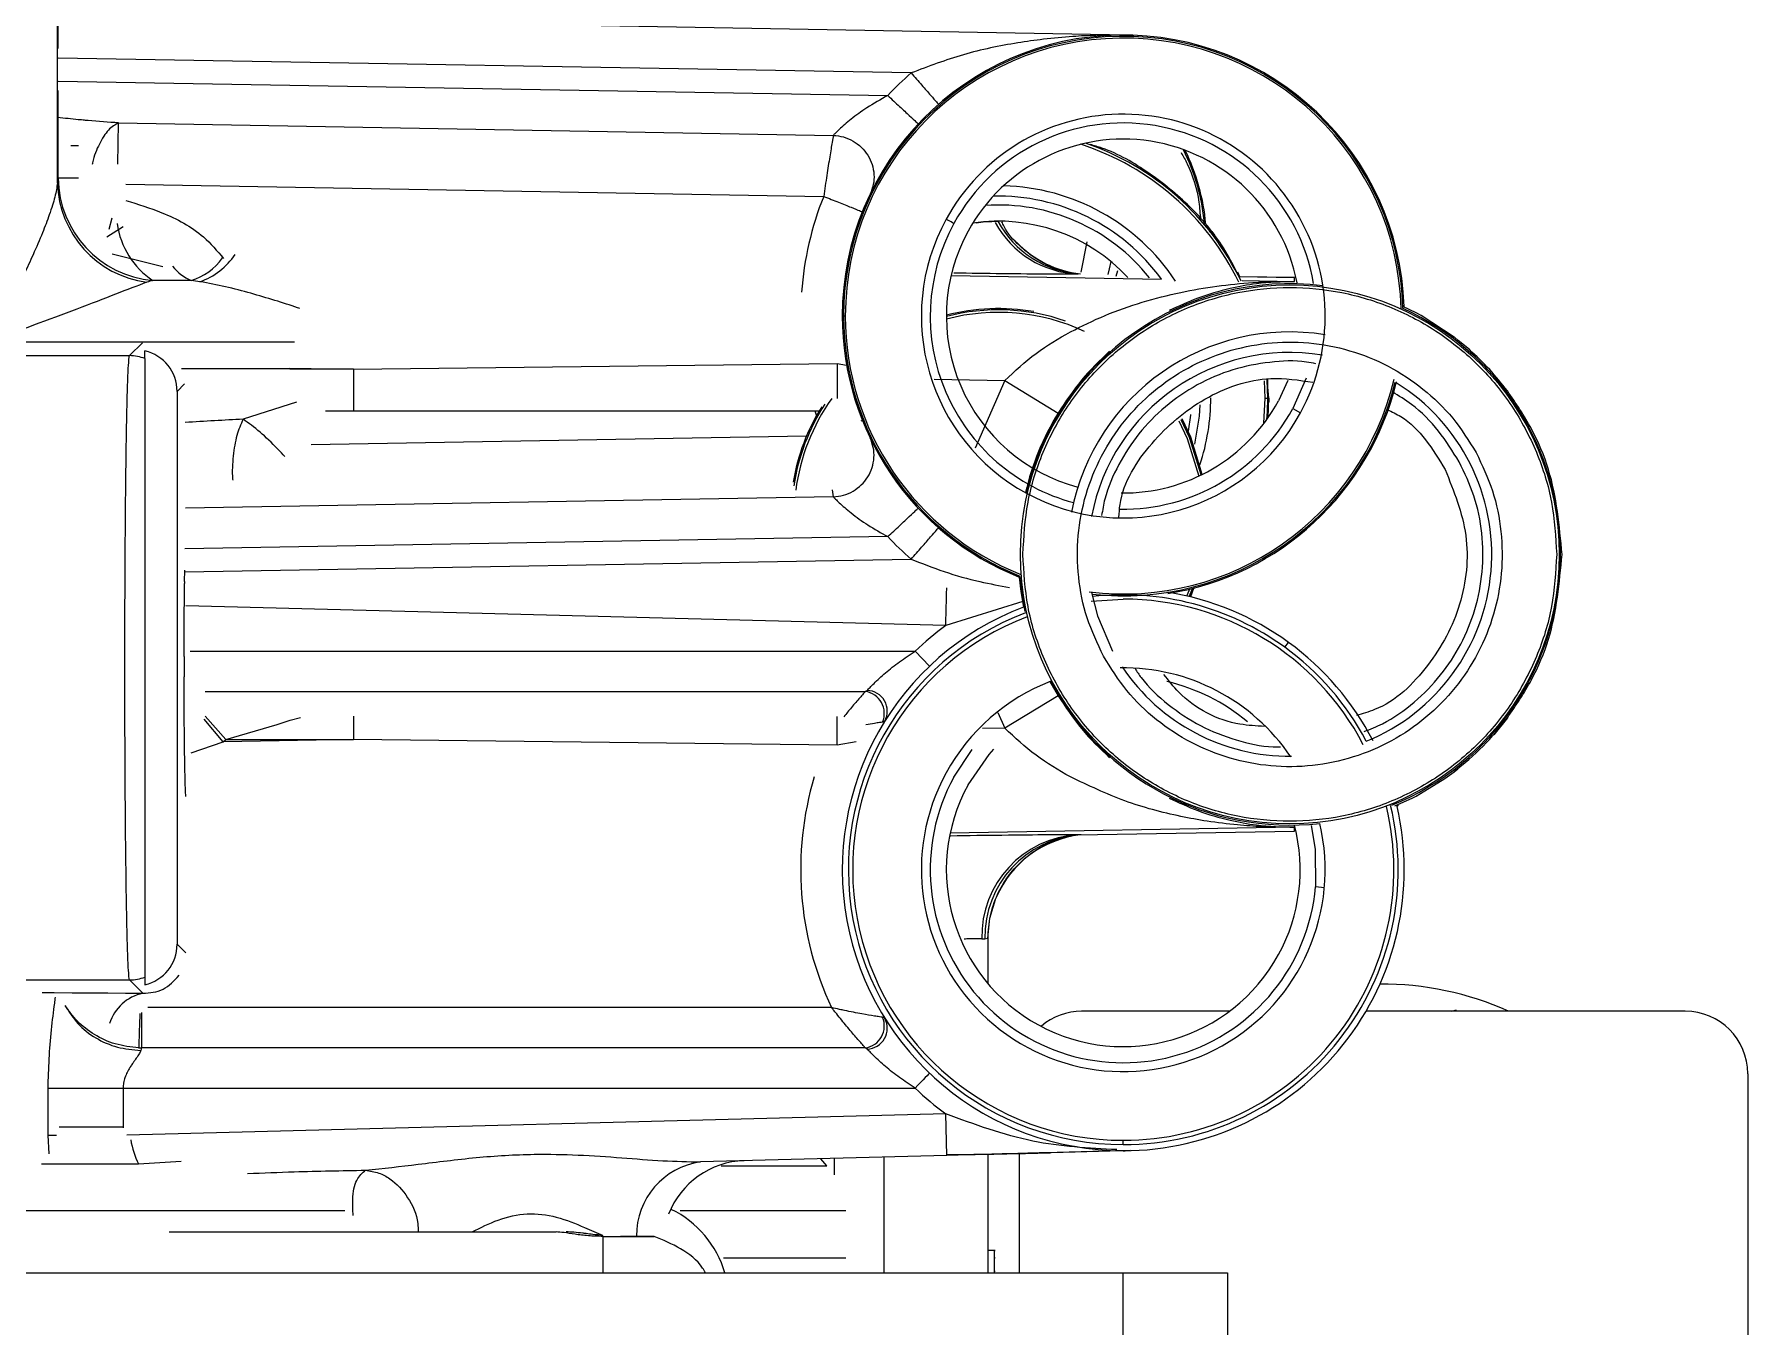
# Model space of a CAD drawing. Header units: millimetres. Extents: x 169 to 14583, y -399 to 10804.
# Drawn here: x 8174 to 8256.3, y 2018.3 to 2080.4 of the extents above; entities that cross this region are included whole.
import ezdxf

# ---------------------------------------------------------------- set-up
doc = ezdxf.new("R2010")
doc.units = ezdxf.units.MM
doc.header["$LTSCALE"] = 35

msp = doc.modelspace()

# ---------------------------------------------------------------- linework, layer by layer
at = {"color": 7, "linetype": 'Continuous', "lineweight": 18}
for p, q in [((8175.076, 2073.262), (8175.076, 2084.662)), ((8175.111, 2079.718), (8175.111, 2084.519)), ((8226.514, 2080.358), (8189.438, 2081.005)), ((8226.513, 2080.358), (8226.514, 2080.358)), ((8216.089, 2078.54), (8175.109, 2079.255)), ((8175.109, 2078.152), (8214.967, 2077.457)), ((8175.111, 2073.479), (8175.111, 2077.689)), ((8177.974, 2074.162), (8178.009, 2076.142)), ((8178.009, 2076.142), (8212.347, 2075.542)), ((8175.713, 2075.059), (8176.089, 2075.059)), ((8178.363, 2073.196), (8211.885, 2072.611)), ((8220.279, 2072.619), (8220.024, 2072.616)), ((8177.444, 2070.66), (8178.229, 2071.169)), ((8177.555, 2071.041), (8177.697, 2071.577)), ((8224.528, 2070.419), (8224.238, 2068.964)), ((8230.736, 2070.642), (8230.381, 2071.039)), ((8230.411, 2070.945), (8230.796, 2070.56)), ((8230.652, 2070.675), (8230.492, 2070.914)), ((8177.696, 2069.85), (8180.144, 2069.237)), ((8218.004, 2068.806), (8228.119, 2068.63)), ((8225.93, 2068.775), (8226.013, 2069.041)), ((8231.87, 2068.751), (8231.787, 2068.965)), ((8234.511, 2068.705), (8231.848, 2068.752)), ((8234.511, 2068.703), (8231.849, 2068.75)), ((8234.507, 2068.518), (8234.511, 2068.703)), ((8234.511, 2068.705), (8234.511, 2068.703)), ((8231.99, 2068.562), (8234.507, 2068.518)), ((8220.279, 2067.219), (8220.279, 2067.219)), ((8240.346, 2067.017), (8239.703, 2067.317)), ((8212.839, 2066.86), (8212.779, 2066.86)), ((8212.924, 2066.86), (8212.839, 2066.86)), ((8240.584, 2066.888), (8240.346, 2067.017)), ((8242.175, 2065.845), (8240.584, 2066.888)), ((8171.742, 2065.621), (8186.468, 2065.621)), ((8178.536, 2064.957), (8179.155, 2065.575)), ((8242.202, 2065.825), (8242.175, 2065.845)), ((8242.373, 2065.691), (8242.202, 2065.825)), ((8242.905, 2065.246), (8242.373, 2065.691)), ((8172.279, 2064.957), (8178.536, 2064.957)), ((8179.279, 2064.813), (8179.279, 2065.187)), ((8189.296, 2064.307), (8212.534, 2064.575)), ((8212.534, 2064.575), (8212.974, 2064.5)), ((8181.028, 2064.337), (8186.234, 2064.337)), ((8186.234, 2064.36), (8189.296, 2064.307)), ((8189.296, 2064.307), (8186.234, 2064.307)), ((8189.296, 2064.307), (8189.296, 2062.31)), ((8217.198, 2063.82), (8220.582, 2063.761)), ((8220.582, 2063.761), (8219.165, 2060.507)), ((8220.582, 2063.761), (8223.143, 2062.199)), ((8233.097, 2062.919), (8233.07, 2063.747)), ((8233.218, 2062.919), (8233.189, 2063.784)), ((8233.279, 2062.919), (8233.191, 2063.805)), ((8233.228, 2063.385), (8233.219, 2063.813)), ((8234.192, 2063.758), (8233.738, 2062.785)), ((8235.061, 2063.873), (8234.419, 2062.413)), ((8181.175, 2063.596), (8180.82, 2063.241)), ((8180.82, 2063.241), (8180.82, 2036.677)), ((8233.039, 2061.708), (8233.097, 2062.919)), ((8233.097, 2062.919), (8233.218, 2062.919)), ((8233.218, 2062.919), (8233.279, 2062.919)), ((8233.245, 2061.99), (8233.279, 2062.919)), ((8233.279, 2062.919), (8233.277, 2062.742)), ((8233.279, 2062.919), (8233.279, 2062.919)), ((8233.279, 2062.919), (8233.279, 2062.919)), ((8186.558, 2062.72), (8183.992, 2061.903)), ((8187.957, 2062.31), (8189.296, 2062.31)), ((8189.296, 2062.31), (8211.707, 2062.308)), ((8211.465, 2062.299), (8211.536, 2062.074)), ((8234.419, 2062.413), (8234.791, 2062.21)), ((8213.683, 2061.828), (8213.742, 2061.851)), ((8211.06, 2061.095), (8187.269, 2060.679)), ((8212.347, 2058.177), (8181.223, 2057.634)), ((8212.288, 2058.518), (8212.347, 2058.177)), ((8214.967, 2056.263), (8181.195, 2055.674)), ((8181.196, 2054.571), (8216.089, 2055.18)), ((8181.184, 2054.102), (8181.196, 2054.655)), ((8221.449, 2053.152), (8217.751, 2051.987)), ((8224.738, 2053.168), (8226.279, 2053.26)), ((8229.507, 2053.368), (8229.674, 2053.794)), ((8217.751, 2051.987), (8181.239, 2052.943)), ((8181.445, 2050.76), (8216.279, 2050.76)), ((8216.968, 2050.036), (8216.279, 2050.76)), ((8234.042, 2050.945), (8234.214, 2051.182)), ((8222.757, 2049.298), (8223.143, 2048.619)), ((8182.177, 2048.823), (8213.89, 2048.823)), ((8223.143, 2048.619), (8220.582, 2047.057)), ((8183.033, 2046.402), (8182.117, 2047.492)), ((8182.176, 2047.631), (8183.16, 2046.511)), ((8185.632, 2047.244), (8186.251, 2047.446)), ((8186.251, 2047.446), (8186.743, 2047.575)), ((8189.296, 2047.643), (8189.296, 2046.511)), ((8220.25, 2047.82), (8220.582, 2047.057)), ((8244.733, 2047.55), (8244.076, 2046.743)), ((8183.033, 2046.402), (8183.16, 2046.511)), ((8189.296, 2046.511), (8183.033, 2046.402)), ((8183.16, 2046.511), (8185.632, 2047.244)), ((8183.16, 2046.511), (8189.296, 2046.511)), ((8212.534, 2046.243), (8189.296, 2046.511)), ((8220.582, 2047.057), (8219.515, 2047.038)), ((8181.49, 2045.873), (8183.033, 2046.402)), ((8213.444, 2046.398), (8212.534, 2046.243)), ((8218.138, 2044.707), (8219.019, 2046.035)), ((8241.725, 2044.643), (8242.171, 2044.969)), ((8242.542, 2045.263), (8242.171, 2044.969)), ((8242.611, 2045.32), (8242.542, 2045.263)), ((8240.343, 2043.799), (8241.725, 2044.643)), ((8239.325, 2043.321), (8240.161, 2043.704)), ((8239.432, 2043.301), (8239.497, 2043.374)), ((8240.161, 2043.704), (8240.343, 2043.799)), ((8240.46, 2043.862), (8240.343, 2043.799)), ((8234.507, 2042.3), (8217.961, 2042.011)), ((8224.102, 2041.931), (8234.511, 2042.113)), ((8224.103, 2041.933), (8234.511, 2042.115)), ((8224.262, 2041.934), (8224.103, 2041.933)), ((8234.511, 2042.115), (8234.507, 2042.3)), ((8234.511, 2042.113), (8234.511, 2042.115)), ((8235.94, 2039.394), (8235.518, 2039.432)), ((8180.82, 2036.677), (8181.237, 2036.26)), ((8219.484, 2036.934), (8219.63, 2036.939)), ((8219.63, 2036.939), (8219.779, 2036.965)), ((8219.779, 2037.14), (8219.779, 2034.783)), ((8219.779, 2036.965), (8219.779, 2034.902)), ((8172.279, 2034.961), (8178.536, 2034.961)), ((8179.175, 2034.322), (8178.536, 2034.961)), ((8179.279, 2035.104), (8179.279, 2034.731)), ((8212.267, 2033.633), (8179.422, 2033.633)), ((8231.377, 2033.459), (8224.279, 2033.459)), ((8253.279, 2033.459), (8237.94, 2033.459)), ((8242.039, 2033.459), (8242.283, 2033.525)), ((8213.89, 2031.696), (8179.108, 2031.696)), ((8256.279, 2030.459), (8256.279, 1996.959)), ((8174.606, 2029.76), (8174.606, 2027.498)), ((8178.228, 2029.76), (8216.279, 2029.76)), ((8178.228, 2029.76), (8178.228, 2027.855)), ((8217.751, 2028.533), (8178.408, 2027.502)), ((8217.803, 2026.533), (8217.751, 2028.533)), ((8175.152, 2027.909), (8178.208, 2027.909)), ((8174.606, 2027.498), (8174.661, 2026.606)), ((8174.606, 2027.498), (8175.031, 2027.498)), ((8224.116, 2026.928), (8223.858, 2026.982)), ((8226.279, 2027.053), (8226.279, 2027.26)), ((8226.632, 2026.765), (8226.455, 2026.76)), ((8174.307, 2026.123), (8178.961, 2026.123)), ((8178.961, 2026.123), (8181.022, 2026.249)), ((8217.803, 2026.533), (8205.975, 2026.224)), ((8206.954, 2026.031), (8212.038, 2026.031)), ((8212.038, 2026.031), (8211.752, 2026.375)), ((8212.396, 2026.392), (8212.396, 2025.605)), ((8214.779, 2026.454), (8214.779, 2020.889)), ((8219.779, 2026.598), (8219.779, 2020.889)), ((8219.779, 2026.585), (8219.779, 2020.889)), ((8221.279, 2026.624), (8221.279, 2020.889)), ((8132.279, 2023.889), (8188.878, 2023.889)), ((8204.984, 2023.889), (8212.95, 2023.889)), ((8180.434, 2022.859), (8199.033, 2022.859)), ((8220.079, 2021.972), (8219.779, 2021.972)), ((8220.079, 2021.959), (8219.779, 2021.959)), ((8220.079, 2021.959), (8219.779, 2021.959)), ((8220.079, 2021.959), (8219.779, 2021.959)), ((8220.118, 2021.959), (8220.079, 2021.959)), ((8220.079, 2021.959), (8220.118, 2021.959)), ((8220.119, 2021.959), (8220.079, 2021.959)), ((8220.079, 2021.959), (8220.079, 2020.889)), ((8212.949, 2021.589), (8207.066, 2021.589)), ((8220.124, 2021.606), (8220.079, 2021.606)), ((8220.079, 2021.605), (8220.124, 2021.605)), ((8220.119, 2020.949), (8220.079, 2020.949)), ((8220.125, 2021.606), (8220.124, 2021.606)), ((8220.124, 2021.605), (8220.125, 2021.605)), ((8132.279, 2020.889), (8226.279, 2020.889)), ((8226.279, 1996.779), (8226.279, 2020.889)), ((8226.279, 2020.889), (8231.279, 2020.889)), ((8231.279, 2020.889), (8231.279, 1996.779))]:
    msp.add_line(p, q, dxfattribs=at)
at = {"color": 7, "linetype": 'Continuous', "lineweight": 18, "flags": 128}
for points in [[(8176.089, 2073.479), (8175.851, 2073.479), (8175.548, 2073.479), (8175.322, 2073.479), (8175.175, 2073.479), (8175.111, 2073.479)], [(8218.138, 2071.307), (8218.071, 2071.344), (8218.006, 2071.379), (8217.944, 2071.413), (8217.887, 2071.445), (8217.835, 2071.473), (8217.79, 2071.497), (8217.766, 2071.51)], [(8225.552, 2068.86), (8225.623, 2069.121), (8225.698, 2069.483)], [(8181.494, 2068.568), (8181.266, 2068.568), (8181.038, 2068.568), (8180.809, 2068.568), (8180.58, 2068.568), (8180.35, 2068.568), (8180.12, 2068.568), (8179.889, 2068.568), (8179.657, 2068.568)], [(8212.534, 2064.575), (8212.534, 2064.162), (8212.534, 2063.756), (8212.534, 2063.373), (8212.533, 2063.03), (8212.533, 2062.905)], [(8233.178, 2061.895), (8233.202, 2062.272), (8233.218, 2062.919)], [(8229.418, 2061.335), (8229.518, 2062.094), (8229.522, 2062.138)], [(8229.723, 2060.707), (8229.94, 2062.056), (8229.973, 2062.593)], [(8228.953, 2061.818), (8229.349, 2060.976), (8229.901, 2059.17)], [(8230.014, 2059.225), (8229.462, 2061.023), (8229.058, 2061.88)], [(8230.07, 2059.252), (8229.517, 2061.046), (8229.105, 2061.919)], [(8221.282, 2054.319), (8221.359, 2053.629), (8221.484, 2052.88)], [(8221.566, 2052.661), (8221.45, 2053.268), (8221.315, 2054.356)], [(8224.752, 2053.582), (8225.04, 2052.454), (8225.766, 2050.759)], [(8229.46, 2053.74), (8229.349, 2053.462), (8229.328, 2053.411)], [(8229.448, 2053.383), (8229.462, 2053.415), (8229.603, 2053.776)], [(8229.507, 2053.368), (8229.517, 2053.392), (8229.674, 2053.794)], [(8212.534, 2046.243), (8212.534, 2046.656), (8212.534, 2047.062), (8212.534, 2047.445), (8212.533, 2047.619)], [(8218.819, 2044.335), (8219.829, 2045.797), (8220.058, 2046.053)], [(8235.309, 2042.381), (8235.503, 2041.239), (8235.518, 2039.432)], [(8219.779, 2036.965), (8219.873, 2037.93), (8220.142, 2038.836)], [(8174.337, 2034.361), (8174.909, 2034.357), (8175.774, 2034.351), (8176.634, 2034.344), (8177.488, 2034.337), (8178.335, 2034.33), (8179.175, 2034.322)], [(8216.968, 2030.484), (8216.955, 2030.47), (8216.916, 2030.429), (8216.852, 2030.362), (8216.766, 2030.272), (8216.662, 2030.162), (8216.543, 2030.037), (8216.413, 2029.901), (8216.279, 2029.76)], [(8174.606, 2029.76), (8174.882, 2029.76), (8175.224, 2029.76), (8175.627, 2029.76), (8176.082, 2029.76), (8176.58, 2029.76), (8177.111, 2029.76), (8177.664, 2029.76), (8178.228, 2029.76)]]:
    msp.add_lwpolyline(points, dxfattribs=at)
at = {"color": 7, "linetype": 'Continuous', "lineweight": 18}
msp.add_circle((8234.279, 2055.409), 12.946, dxfattribs=at)
for centre, radius, start, end in [((8226.279, 2066.86), 13.5, 1.97102, 180), ((8226.279, 2066.86), 13.44, 1.55438, 180), ((8226.279, 2066.86), 13.354, 1.54343, 180), ((8226.279, 2066.86), 15.5, 131.10345, 136.86974), ((8226.279, 2066.86), 9.7, 331.35211, 151.35211), ((8226.279, 2066.86), 9.276, 9.73131, 151.35211), ((8226.279, 2066.86), 8.5, 10.83245, 151.35211), ((8220.279, 2062.919), 12.818, 25.72973, 72.01759), ((8220.279, 2062.919), 12.94, 25.70413, 71.13582), ((8220.278, 2070.419), 9.94, 5.37494, 26.48329), ((8220.278, 2070.419), 10, 4.88131, 26.11787), ((8180.015, 2073.385), 4.941, 181.43181, 262.51902), ((8180.103, 2073.541), 4.993, 180.70632, 264.87564), ((8220.279, 2062.919), 10.2, 33.41807, 88.61937), ((8226.279, 2066.86), 15.5, 158.22155, 175.76399), ((8220.279, 2062.919), 9.276, 38.53617, 93.9231), ((8220.279, 2062.919), 9.7, 36.06804, 91.50482), ((8181.797, 2071.811), 3.885, 187.55715, 236.58354), ((8226.279, 2066.86), 9.7, 151.35211, 331.35211), ((8226.279, 2066.86), 9.276, 151.35211, 255.05583), ((8220.279, 2062.919), 8.5, 43.00172, 98.32), ((8224.267, 2073.574), 4.692, 208.17322, 267.99994), ((8224.502, 2073.704), 4.827, 208.24986, 266.70824), ((8226.279, 2066.86), 8.5, 151.35211, 255.11102), ((8224.779, 2073.853), 5, 223.54955, 263.62654), ((8180.717, 2071.232), 2.775, 286.25079, 325.40229), ((8180.801, 2071.686), 3.367, 289.43941, 326.37672), ((8182.379, 2070.631), 2.245, 217.84331, 246.78417), ((8234.279, 2055.409), 13.006, 82.97831, 166.90022), ((8220.279, 2057.219), 10, 80.22248, 104.47675), ((8220.279, 2057.219), 9.94, 71.05994, 104.56697), ((8220.279, 2057.219), 9.818, 65.09662, 104.74413), ((8234.279, 2055.409), 13.006, 0, 65.23695), ((8226.279, 2066.86), 13.5, 180, 248.27771), ((8226.279, 2066.86), 13.44, 180, 248.32415), ((8226.279, 2066.86), 13.354, 180, 248.3351), ((8234.279, 2055.409), 10.686, 80.82415, 169.05438), ((8178.536, 2062.957), 2, 68.19006, 89.98195), ((8234.279, 2055.409), 9.7, 80.72588, 169.15265), ((8226.279, 2066.86), 13.354, 262.97762, 346.90091), ((8226.279, 2066.86), 13.44, 263.54293, 346.3356), ((8226.279, 2066.86), 13.5, 279.10812, 346.45738), ((8220.279, 2062.919), 10.2, 341.69052, 0.10666), ((8234.279, 2055.409), 9.7, 292.26952, 58.18752), ((8220.279, 2057.219), 10, 148.10147, 170.43453), ((8220.279, 2057.219), 9.94, 147.01889, 171.37326), ((8220.279, 2057.219), 9.818, 144.61726, 172.57776), ((8234.279, 2055.409), 13.042, 148.62601, 166.85523), ((8226.279, 2066.86), 9.276, 269.0202, 331.35211), ((8226.279, 2066.86), 8.5, 269.26084, 331.35211), ((8226.279, 2066.86), 15.5, 223.13026, 228.89655), ((8234.279, 2055.409), 13.006, 292.12726, 0), ((8226.279, 2040.26), 13.207, 54, 96.4608), ((8226.279, 2040.26), 13, 27.51882, 90), ((8226.279, 2040.26), 13.5, 54, 80.84657), ((8226.279, 2040.26), 13.5, 110.80276, 270), ((8226.279, 2040.26), 13.207, 110.8419, 270), ((8226.279, 2040.26), 13, 110.80295, 270), ((8226.279, 2040.26), 14.5, 126.02354, 133.60282), ((8226.279, 2040.26), 13.207, 27.86324, 54), ((8226.279, 2040.26), 13.5, 27.27836, 54), ((8509.044, 2049.958), 327.889, 179.99766, 180.07493), ((8226.279, 2040.26), 9.7, 33.94693, 90.85492), ((8234.279, 2055.409), 9.7, 213.85151, 270.47252), ((8226.279, 2040.26), 9.7, 111.07371, 151.35211), ((8234.279, 2055.409), 13.006, 207.95943, 276.36461), ((8226.279, 2040.26), 9.276, 49.99229, 76.95846), ((8213.733, 2047.768), 1.067, 336.91891, 81.5698), ((8213.941, 2047.874), 1, 331.85271, 88.07611), ((8226.279, 2040.26), 9.7, 151.35211, 13.25033), ((8226.279, 2040.26), 15.5, 163.28604, 205.31214), ((8226.279, 2040.26), 9.276, 151.35211, 354.88059), ((8226.279, 2040.26), 8.5, 151.35211, 331.35211), ((8226.279, 2040.26), 13.207, 270, 13.48214), ((8226.279, 2040.26), 13.5, 270, 13.01645), ((8226.279, 2040.26), 13, 270, 13.52108), ((8226.279, 2040.26), 8.5, 331.35211, 14.52663), ((8224.353, 2037.068), 4.871, 92.94819, 181.58388), ((8224.546, 2037.026), 4.917, 94.12735, 181.01734), ((8224.779, 2036.965), 5, 96.73227, 156.59983), ((8178.536, 2036.961), 2, 270.01805, 291.80994), ((8179.616, 2032.231), 2.137, 101.91654, 162.57753), ((8238.779, 2020.259), 14.5, 65.55305, 90.67995), ((8224.279, 2030.459), 3, 90, 130.21484), ((8253.279, 2030.459), 3, 0, 90), ((8213.733, 2032.752), 1.067, 278.4302, 23.08109), ((8213.941, 2032.645), 1, 271.92391, 28.14711), ((8179.854, 2031.412), 0.799, 159.13847, 167.9397), ((8226.279, 2040.26), 14.5, 226.39718, 233.97649), ((8182.75, 2027.954), 4.208, 189.16932, 205.79618), ((8226.279, 2040.262), 13.502, 270.00007, 270.74204), ((8206.471, 2022.679), 3.579, 97.97629, 180.43269), ((8208.174, 2022.28), 3.999, 91.50223, 159.14948), ((8202.351, 2019.456), 5.001, 16.65104, 63.71487)]:
    msp.add_arc(centre, radius, start, end, dxfattribs=at)
for centre, major_axis, ratio, start_param, end_param in [((8175.148, 2068.674), (0.022, 4.945), 0.050554, 0.238481, 0.382571), ((8180.372, 2066.485), (2.111, -1.026), 0.887286, 2.293881, 2.42794), ((8180.344, 2066.546), (4.46, 0.093), 0.464725, 1.199468, 1.300393), ((8178.819, 2063.24), (-1.415, -1.415), 0.999695, 2.356347, 3.695514), ((8181.27, 2051.198), (0.018, 5.573), 0.020132, 1.022664, 1.042393), ((8181.244, 2050.624), (0.011, 5.395), 0.016286, 1.593611, 1.692054), ((8178.819, 2036.678), (-1.415, 1.415), 0.999695, 2.587672, 3.926839), ((8179.111, 2035.477), (3.908, -0.306), 0.964311, 4.752947, 4.786937)]:
    msp.add_ellipse(centre, major_axis=major_axis, ratio=ratio, start_param=start_param, end_param=end_param, dxfattribs=at)
for points, knots in [([(8226.514, 2080.358), (8225.994, 2080.36), (8225.109, 2080.362), (8223.75, 2080.29), (8222.502, 2080.175), (8220.745, 2079.926), (8218.601, 2079.49), (8216.921, 2078.854), (8216.089, 2078.54)], [0, 0, 0, 0, 0.148161, 0.252274, 0.386964, 0.504129, 0.754454, 1, 1, 1, 1]), ([(8214.967, 2077.457), (8214.624, 2077.264), (8213.999, 2076.912), (8213.193, 2076.328), (8212.7, 2075.895), (8212.443, 2075.643), (8212.379, 2075.576), (8212.347, 2075.542)], [0, 0, 0, 0, 0.303389, 0.553598, 0.789204, 0.896523, 1, 1, 1, 1]), ([(8178.009, 2076.142), (8177.522, 2076.175), (8176.978, 2076.211), (8176.333, 2076.27), (8175.846, 2076.316), (8175.416, 2076.363), (8175.086, 2076.4)], [0, 0, 0, 0, 0.499939, 0.558561, 0.661447, 1, 1, 1, 1]), ([(8178.009, 2076.142), (8177.843, 2076.048), (8177.511, 2075.861), (8177.081, 2075.154), (8176.814, 2074.54), (8176.75, 2074.17), (8176.745, 2074.141)], [0, 0, 0, 0, 0.324411, 0.648823, 0.973234, 1, 1, 1, 1]), ([(8212.347, 2075.542), (8212.33, 2075.448), (8212.295, 2075.248), (8212.181, 2074.552), (8212.036, 2073.636), (8211.935, 2072.953), (8211.885, 2072.611)], [0, 0, 0, 0, 0.235142, 0.498957, 0.749041, 1, 1, 1, 1]), ([(8212.347, 2075.542), (8212.512, 2075.525), (8212.842, 2075.489), (8213.304, 2075.286), (8213.705, 2074.987), (8214.02, 2074.598), (8214.23, 2074.147), (8214.319, 2073.663), (8214.293, 2073.169), (8214.174, 2072.867), (8214.115, 2072.716)], [0, 0, 0, 0, 0.125001, 0.250002, 0.375001, 0.5, 0.624999, 0.749998, 0.874999, 1, 1, 1, 1]), ([(8231.947, 2068.534), (8231.679, 2069.081), (8231.035, 2070.391), (8229.522, 2072.172), (8227.542, 2073.775), (8225.886, 2074.759), (8224.88, 2075.046), (8224.691, 2075.1)], [0, 0, 0, 0, 0.181253, 0.434688, 0.688122, 0.941557, 1, 1, 1, 1]), ([(8229.062, 2074.711), (8229.161, 2074.535), (8229.572, 2073.798), (8229.897, 2072.699), (8229.968, 2071.782), (8229.989, 2071.506)], [0, 0, 0, 0, 0.180392, 0.75246, 1, 1, 1, 1]), ([(8175.076, 2073.262), (8175.044, 2073.045), (8174.997, 2072.725), (8174.834, 2072.171), (8174.647, 2071.608), (8174.345, 2070.818), (8173.93, 2069.855), (8173.441, 2068.81), (8172.917, 2067.767), (8172.342, 2066.684), (8171.942, 2065.975), (8171.742, 2065.621)], [0, 0, 0, 0, 0.1218216, 0.1804656, 0.2447478, 0.3599735, 0.4938225, 0.6103312, 0.7460587, 0.8729405, 1, 1, 1, 1]), ([(8178.359, 2072.418), (8178.938, 2072.236), (8180.252, 2071.822), (8181.937, 2070.943), (8182.743, 2069.99), (8183.048, 2069.629)], [0, 0, 0, 0, 0.328998, 0.746429, 1, 1, 1, 1]), ([(8219.215, 2071.343), (8219.363, 2071.364), (8219.711, 2071.413), (8220.072, 2071.412), (8220.279, 2071.412)], [0, 0, 0, 0, 0.425535, 1, 1, 1, 1]), ([(8223.449, 2068.991), (8223.453, 2068.992), (8223.461, 2068.995), (8223.403, 2069.014), (8223.297, 2069.048), (8223.068, 2069.124), (8222.638, 2069.295), (8221.983, 2069.652), (8221.237, 2070.268), (8220.672, 2070.872), (8220.482, 2071.314), (8220.45, 2071.389)], [0, 0, 0, 0, 0.037378, 0.077093, 0.121667, 0.173098, 0.301948, 0.4722, 0.68773, 0.947351, 1, 1, 1, 1]), ([(8230.227, 2071.205), (8230.393, 2071.059), (8230.574, 2070.898), (8230.699, 2070.685), (8230.709, 2070.666)], [0, 0, 0, 0, 0.914279, 1, 1, 1, 1]), ([(8218.131, 2068.937), (8218.927, 2068.926), (8220.664, 2068.903), (8222.799, 2068.884), (8223.668, 2068.884), (8224.103, 2068.885)], [0, 0, 0, 0, 0.297063, 0.648414, 1, 1, 1, 1]), ([(8179.372, 2068.486), (8178.897, 2068.306), (8177.948, 2067.945), (8175.402, 2066.95), (8173.204, 2066.152), (8171.742, 2065.621)], [0, 0, 0, 0, 0.250966, 0.501974, 1, 1, 1, 1]), ([(8186.719, 2067.217), (8186.683, 2067.23), (8186.299, 2067.367), (8185.514, 2067.616), (8184.364, 2067.96), (8183.162, 2068.279), (8182.331, 2068.434), (8181.922, 2068.511)], [0, 0, 0, 0, 0.024949, 0.264209, 0.506757, 0.757492, 1, 1, 1, 1]), ([(8223.736, 2066.098), (8224.289, 2066.374), (8225.415, 2066.937), (8227.196, 2067.551), (8228.991, 2068.012), (8230.771, 2068.314), (8232.595, 2068.502), (8233.841, 2068.513), (8234.507, 2068.518)], [0, 0, 0, 0, 0.160939, 0.327995, 0.50036, 0.659394, 0.81764, 1, 1, 1, 1]), ([(8234.507, 2068.518), (8233.896, 2068.501), (8232.862, 2068.471), (8231.313, 2068.179), (8229.909, 2067.778), (8228.943, 2067.333), (8228.489, 2067.124)], [0, 0, 0, 0, 0.302215, 0.511142, 0.770477, 1, 1, 1, 1]), ([(8220.582, 2063.761), (8221.071, 2064.216), (8222.05, 2065.126), (8223.174, 2065.774), (8223.736, 2066.098)], [0, 0, 0, 0, 0.499857, 1, 1, 1, 1]), ([(8178.536, 2034.961), (8178.518, 2035.063), (8178.485, 2035.255), (8178.447, 2036.253), (8178.421, 2037.199), (8178.405, 2037.93), (8178.39, 2038.676), (8178.371, 2039.885), (8178.349, 2041.729), (8178.328, 2044.365), (8178.316, 2047.137), (8178.312, 2049.959), (8178.316, 2052.78), (8178.326, 2055.077), (8178.338, 2056.845), (8178.35, 2058.132), (8178.363, 2059.354), (8178.38, 2060.671), (8178.406, 2062.096), (8178.441, 2063.51), (8178.485, 2064.662), (8178.518, 2064.854), (8178.536, 2064.957)], [0, 0, 0, 0, 0.076695, 0.143924, 0.174017, 0.201731, 0.227066, 0.250022, 0.315007, 0.378326, 0.439979, 0.499966, 0.559951, 0.621604, 0.653093, 0.685, 0.717326, 0.75007, 0.798325, 0.856074, 0.923304, 1, 1, 1, 1]), ([(8179.279, 2064.813), (8179.279, 2064.737), (8179.279, 2064.584), (8179.279, 2063.67), (8179.279, 2062.285), (8179.279, 2060.434), (8179.279, 2058.193), (8179.279, 2055.647), (8179.279, 2052.885), (8179.279, 2050.014), (8179.279, 2047.139), (8179.279, 2044.366), (8179.279, 2041.802), (8179.279, 2039.54), (8179.279, 2037.669), (8179.279, 2036.264), (8179.279, 2035.338), (8179.279, 2035.182), (8179.279, 2035.104)], [0, 0, 0, 0, 0.0621, 0.124275, 0.186559, 0.248896, 0.311305, 0.373754, 0.436251, 0.498786, 0.561385, 0.62402, 0.68668, 0.749356, 0.812037, 0.874717, 0.937367, 1, 1, 1, 1]), ([(8225.624, 2065.176), (8225.16, 2064.733), (8224.254, 2063.867), (8223.508, 2062.746), (8223.143, 2062.199)], [0, 0, 0, 0, 0.51193, 1, 1, 1, 1]), ([(8235.528, 2064.567), (8235.38, 2064.597), (8234.655, 2064.745), (8233.293, 2064.674), (8231.511, 2064.331), (8229.801, 2063.603), (8228.272, 2062.556), (8226.996, 2061.251), (8226.025, 2059.739), (8225.424, 2058.396), (8225.283, 2057.541), (8225.239, 2057.279)], [0, 0, 0, 0, 0.0326913, 0.1591285, 0.2898025, 0.4230891, 0.5563757, 0.6870498, 0.813487, 0.9427531, 1, 1, 1, 1]), ([(8244.733, 2063.268), (8244.456, 2063.617), (8243.882, 2064.34), (8243.239, 2064.937), (8242.905, 2065.246)], [0, 0, 0, 0, 0.481884, 1, 1, 1, 1]), ([(8243.319, 2064.858), (8243.304, 2064.875), (8243.254, 2064.935), (8243.195, 2064.975), (8243.153, 2065.004)], [0, 0, 0, 0, 0.2863177, 1, 1, 1, 1]), ([(8226.068, 2057.192), (8226.081, 2057.396), (8226.162, 2058.708), (8227.56, 2060.88), (8230.074, 2063.03), (8232.941, 2064.057), (8234.717, 2063.783), (8235.393, 2063.679)], [0, 0, 0, 0, 0.048643, 0.311976, 0.575309, 0.838641, 1, 1, 1, 1]), ([(8242.419, 2059.856), (8242.104, 2060.358), (8241.464, 2061.378), (8240.349, 2062.513), (8239.517, 2063.024), (8239.207, 2063.214)], [0, 0, 0, 0, 0.3778, 0.768052, 1, 1, 1, 1]), ([(8247.357, 2055.409), (8247.232, 2056.789), (8247.043, 2058.879), (8245.938, 2061.486), (8245.137, 2062.67), (8244.733, 2063.268)], [0, 0, 0, 0, 0.490465, 0.743041, 1, 1, 1, 1]), ([(8238.964, 2062.367), (8239.185, 2062.261), (8240.41, 2061.673), (8241.14, 2060.47), (8241.738, 2059.484)], [0, 0, 0, 0, 0.18035, 1, 1, 1, 1]), ([(8183.992, 2061.903), (8183.081, 2061.854), (8182.168, 2061.805), (8181.205, 2061.747), (8181.203, 2061.747)], [0, 0, 0, 0, 0.9978157, 1, 1, 1, 1]), ([(8183.992, 2061.903), (8183.883, 2061.657), (8183.664, 2061.164), (8183.507, 2060.15), (8183.452, 2059.387), (8183.493, 2058.988), (8183.495, 2058.968)], [0, 0, 0, 0, 0.32762, 0.655241, 0.982854, 1, 1, 1, 1]), ([(8186.002, 2060.108), (8185.89, 2060.226), (8185.47, 2060.67), (8184.768, 2061.352), (8184.258, 2061.714), (8183.992, 2061.903)], [0, 0, 0, 0, 0.14841, 0.556535, 1, 1, 1, 1]), ([(8212.347, 2058.177), (8212.512, 2058.195), (8212.842, 2058.23), (8213.304, 2058.434), (8213.705, 2058.733), (8214.02, 2059.122), (8214.23, 2059.572), (8214.319, 2060.057), (8214.293, 2060.551), (8214.174, 2060.853), (8214.115, 2061.004)], [0, 0, 0, 0, 0.125001, 0.250002, 0.375001, 0.5, 0.624998, 0.749998, 0.874999, 1, 1, 1, 1]), ([(8237.859, 2046.902), (8238.152, 2047.016), (8239.023, 2047.354), (8240.282, 2048.272), (8241.559, 2049.564), (8242.545, 2051.077), (8243.229, 2052.755), (8243.58, 2054.569), (8243.557, 2056.425), (8243.193, 2058.23), (8242.674, 2059.32), (8242.419, 2059.856)], [0, 0, 0, 0, 0.060728, 0.180485, 0.297895, 0.411498, 0.527644, 0.646871, 0.766895, 0.885337, 1, 1, 1, 1]), ([(8241.738, 2059.484), (8242.159, 2058.448), (8243, 2056.375), (8242.639, 2052.93), (8241.054, 2049.999), (8239.143, 2048.129), (8237.774, 2047.756), (8237.478, 2047.675)], [0, 0, 0, 0, 0.233819, 0.467638, 0.701457, 0.935276, 1, 1, 1, 1]), ([(8212.347, 2058.177), (8212.379, 2058.144), (8212.443, 2058.077), (8212.7, 2057.824), (8213.207, 2057.379), (8214.017, 2056.795), (8214.642, 2056.445), (8214.967, 2056.263)], [0, 0, 0, 0, 0.1035818, 0.2109497, 0.4465062, 0.7129512, 1, 1, 1, 1]), ([(8216.089, 2055.18), (8216.613, 2054.973), (8217.699, 2054.544), (8219.284, 2054.102), (8220.338, 2053.905), (8220.811, 2053.816)], [0, 0, 0, 0, 0.340137, 0.704013, 1, 1, 1, 1]), ([(8244.733, 2047.55), (8245.137, 2048.148), (8245.939, 2049.333), (8247.043, 2051.94), (8247.233, 2054.03), (8247.357, 2055.409)], [0, 0, 0, 0, 0.257154, 0.509794, 1, 1, 1, 1]), ([(8181.156, 2050.501), (8181.159, 2051.239), (8181.163, 2052.524), (8181.177, 2053.565), (8181.183, 2054.008)], [0, 0, 0, 0, 0.574723, 1, 1, 1, 1]), ([(8217.751, 2051.987), (8217.758, 2052.248), (8217.771, 2052.768), (8217.789, 2053.434), (8217.795, 2053.68), (8217.798, 2053.798)], [0, 0, 0, 0, 0.342999, 0.685999, 1, 1, 1, 1]), ([(8213.974, 2048.874), (8214.017, 2048.919), (8214.104, 2049.011), (8214.378, 2049.287), (8214.845, 2049.717), (8215.525, 2050.261), (8216.025, 2050.592), (8216.279, 2050.76)], [0, 0, 0, 0, 0.108574, 0.223118, 0.476545, 0.734336, 1, 1, 1, 1]), ([(8226.844, 2049.921), (8226.938, 2049.776), (8227.367, 2049.118), (8228.42, 2048.16), (8229.957, 2047.121), (8231.677, 2046.463), (8232.994, 2046.152), (8233.711, 2046.168), (8233.829, 2046.171)], [0, 0, 0, 0, 0.063191, 0.286625, 0.513044, 0.73796, 0.957062, 1, 1, 1, 1]), ([(8181.184, 2045.834), (8181.176, 2046.447), (8181.161, 2047.558), (8181.158, 2048.919), (8181.156, 2049.529)], [0, 0, 0, 0, 0.551446, 1, 1, 1, 1]), ([(8233.06, 2047.148), (8232.667, 2047.167), (8231.171, 2047.241), (8229.363, 2048.181), (8228.46, 2049.349), (8228.233, 2049.642)], [0, 0, 0, 0, 0.210223, 0.801696, 1, 1, 1, 1]), ([(8213.89, 2048.823), (8213.857, 2048.787), (8213.789, 2048.711), (8213.573, 2048.465), (8213.256, 2048.1), (8212.974, 2047.759), (8212.85, 2047.608)], [0, 0, 0, 0, 0.172043, 0.35936, 0.716914, 1, 1, 1, 1]), ([(8213.974, 2048.874), (8213.962, 2048.864), (8213.94, 2048.844), (8213.905, 2048.83), (8213.89, 2048.823)], [0, 0, 0, 0, 0.5514539, 1, 1, 1, 1]), ([(8223.143, 2048.619), (8223.508, 2048.072), (8224.254, 2046.951), (8225.16, 2046.085), (8225.624, 2045.642)], [0, 0, 0, 0, 0.48807, 1, 1, 1, 1]), ([(8214.715, 2047.349), (8214.668, 2047.342), (8214.57, 2047.328), (8214.31, 2047.289), (8214.054, 2047.244), (8213.909, 2047.219)], [0, 0, 0, 0, 0.284013, 0.59354, 1, 1, 1, 1]), ([(8214.823, 2047.402), (8214.81, 2047.388), (8214.788, 2047.364), (8214.737, 2047.354), (8214.715, 2047.349)], [0, 0, 0, 0, 0.561176, 1, 1, 1, 1]), ([(8242.171, 2044.969), (8242.646, 2045.356), (8243.552, 2046.093), (8244.353, 2047.081), (8244.733, 2047.55)], [0, 0, 0, 0, 0.5254, 1, 1, 1, 1]), ([(8223.736, 2044.72), (8223.174, 2045.044), (8222.05, 2045.692), (8221.071, 2046.602), (8220.582, 2047.057)], [0, 0, 0, 0, 0.500143, 1, 1, 1, 1]), ([(8181.238, 2043.783), (8181.228, 2044), (8181.208, 2044.466), (8181.192, 2045.358), (8181.184, 2045.834)], [0, 0, 0, 0, 0.465091, 1, 1, 1, 1]), ([(8234.507, 2042.3), (8233.986, 2042.301), (8233.073, 2042.305), (8231.673, 2042.407), (8230.371, 2042.567), (8228.557, 2042.9), (8226.33, 2043.482), (8224.6, 2044.307), (8223.736, 2044.72)], [0, 0, 0, 0, 0.142631, 0.249918, 0.383306, 0.499818, 0.749921, 1, 1, 1, 1]), ([(8228.489, 2043.694), (8228.943, 2043.485), (8229.909, 2043.04), (8231.313, 2042.639), (8232.862, 2042.347), (8233.896, 2042.317), (8234.507, 2042.3)], [0, 0, 0, 0, 0.229507, 0.488858, 0.697755, 1, 1, 1, 1]), ([(8224.103, 2041.933), (8223.669, 2041.933), (8222.8, 2041.934), (8220.617, 2041.915), (8218.824, 2041.89), (8217.973, 2041.878)], [0, 0, 0, 0, 0.344595, 0.68896, 1, 1, 1, 1]), ([(8219.776, 2036.962), (8219.799, 2037.328), (8219.845, 2038.051), (8220.198, 2039.063), (8220.708, 2039.935), (8221.32, 2040.628), (8221.959, 2041.141), (8222.558, 2041.491), (8223.082, 2041.716), (8223.329, 2041.791), (8223.449, 2041.827)], [0, 0, 0, 0, 0.153568, 0.304133, 0.447227, 0.579618, 0.699826, 0.808274, 0.907153, 1, 1, 1, 1]), ([(8219.484, 2036.934), (8219.299, 2036.936), (8219.093, 2036.938), (8218.682, 2036.93), (8218.64, 2036.93)], [0, 0, 0, 0, 0.897492, 1, 1, 1, 1]), ([(8179.175, 2034.322), (8179.512, 2034.344), (8180.154, 2034.387), (8180.676, 2034.928), (8180.924, 2035.185)], [0, 0, 0, 0, 0.523861, 1, 1, 1, 1]), ([(8174.961, 2034.143), (8174.949, 2034.044), (8174.893, 2033.573), (8174.687, 2032.103), (8174.639, 2030.701), (8174.606, 2029.76)], [0, 0, 0, 0, 0.080522, 0.382733, 1, 1, 1, 1]), ([(8175.444, 2033.739), (8175.631, 2033.435), (8176.006, 2032.827), (8176.894, 2032.144), (8177.935, 2031.679), (8178.694, 2031.612), (8179.073, 2031.579)], [0, 0, 0, 0, 0.249999, 0.5, 0.750001, 1, 1, 1, 1]), ([(8178.975, 2031.699), (8178.595, 2031.743), (8177.842, 2031.831), (8176.83, 2032.309), (8175.983, 2032.956), (8175.624, 2033.477), (8175.444, 2033.739)], [0, 0, 0, 0, 0.254662, 0.504876, 0.751742, 1, 1, 1, 1]), ([(8179.032, 2033.358), (8179.027, 2033.207), (8179.013, 2032.812), (8178.996, 2032.308), (8178.981, 2031.892), (8178.977, 2031.764), (8178.975, 2031.699)], [0, 0, 0, 0, 0.193236, 0.506567, 0.753284, 1, 1, 1, 1]), ([(8179.108, 2033.407), (8179.108, 2033.265), (8179.108, 2032.903), (8179.108, 2032.389), (8179.108, 2031.922), (8179.108, 2031.772), (8179.108, 2031.696)], [0, 0, 0, 0, 0.178383, 0.452255, 0.726128, 1, 1, 1, 1]), ([(8214.715, 2033.171), (8214.669, 2033.178), (8214.571, 2033.192), (8214.256, 2033.24), (8213.703, 2033.333), (8213.099, 2033.451), (8212.6, 2033.557), (8212.394, 2033.604), (8212.267, 2033.633)], [0, 0, 0, 0, 0.119908, 0.250672, 0.498776, 0.7944, 0.87348, 1, 1, 1, 1]), ([(8213.89, 2031.696), (8213.857, 2031.733), (8213.789, 2031.809), (8213.573, 2032.054), (8213.226, 2032.457), (8212.833, 2032.929), (8212.537, 2033.294), (8212.384, 2033.485), (8212.303, 2033.587), (8212.277, 2033.62), (8212.267, 2033.633)], [0, 0, 0, 0, 0.11983, 0.250269, 0.499288, 0.748952, 0.874325, 0.958627, 0.984682, 1, 1, 1, 1]), ([(8214.823, 2033.117), (8214.81, 2033.131), (8214.788, 2033.156), (8214.737, 2033.166), (8214.715, 2033.171)], [0, 0, 0, 0, 0.561179, 1, 1, 1, 1]), ([(8213.974, 2031.646), (8213.962, 2031.656), (8213.94, 2031.676), (8213.905, 2031.69), (8213.89, 2031.696)], [0, 0, 0, 0, 0.5514518, 1, 1, 1, 1]), ([(8216.279, 2029.76), (8216.025, 2029.928), (8215.525, 2030.259), (8214.845, 2030.803), (8214.378, 2031.232), (8214.104, 2031.508), (8214.017, 2031.601), (8213.974, 2031.646)], [0, 0, 0, 0, 0.265694, 0.523504, 0.776886, 0.891423, 1, 1, 1, 1]), ([(8179.073, 2031.579), (8179.052, 2031.524), (8179.01, 2031.417), (8178.866, 2031.212), (8178.725, 2031.014), (8178.625, 2030.866), (8178.577, 2030.789), (8178.562, 2030.766), (8178.466, 2030.612), (8178.34, 2030.369), (8178.242, 2030.019), (8178.233, 2029.844), (8178.228, 2029.76)], [0, 0, 0, 0, 0.145919, 0.286591, 0.421831, 0.513943, 0.539308, 0.546814, 0.55087, 0.786965, 0.897034, 1, 1, 1, 1]), ([(8225.97, 2026.81), (8224.614, 2026.882), (8221.801, 2027.03), (8219.133, 2028.02), (8217.751, 2028.533)], [0, 0, 0, 0, 0.482082, 1, 1, 1, 1]), ([(8226.455, 2026.76), (8225.726, 2026.741), (8224.249, 2026.702), (8222.096, 2026.646), (8219.939, 2026.589), (8218.527, 2026.552), (8217.803, 2026.533)], [0, 0, 0, 0, 0.266587, 0.540072, 0.764176, 1, 1, 1, 1]), ([(8226.455, 2026.76), (8226.455, 2026.76), (8226.455, 2026.76), (8226.455, 2026.761), (8226.455, 2026.761)], [0, 0, 0, 0, 0.560421, 1, 1, 1, 1]), ([(8189.877, 2025.822), (8190.716, 2025.913), (8192.453, 2026.102), (8195.174, 2026.461), (8198.453, 2026.656), (8201.468, 2026.491), (8204.14, 2026.256), (8205.373, 2026.234), (8205.975, 2026.224)], [0, 0, 0, 0, 0.160286, 0.331971, 0.502467, 0.759819, 0.882666, 1, 1, 1, 1]), ([(8217.802, 2026.572), (8218.667, 2026.581), (8220.364, 2026.599), (8221.972, 2026.642), (8222.761, 2026.663)], [0, 0, 0, 0, 0.509625, 1, 1, 1, 1]), ([(8184.206, 2025.665), (8184.953, 2025.694), (8186.834, 2025.768), (8188.732, 2025.802), (8189.877, 2025.822)], [0, 0, 0, 0, 0.39701, 1, 1, 1, 1]), ([(8189.279, 2023.64), (8189.265, 2023.905), (8189.228, 2024.593), (8189.418, 2025.444), (8189.722, 2025.694), (8189.877, 2025.822)], [0, 0, 0, 0, 0.234119, 0.609018, 1, 1, 1, 1]), ([(8189.877, 2025.822), (8190.092, 2025.787), (8190.504, 2025.721), (8191.234, 2025.338), (8191.934, 2024.56), (8192.385, 2023.606), (8192.404, 2022.993), (8192.409, 2022.859)], [0, 0, 0, 0, 0.167157, 0.319381, 0.619986, 0.916576, 1, 1, 1, 1]), ([(8195, 2022.859), (8195.404, 2023.064), (8196.211, 2023.472), (8197.632, 2023.812), (8199.096, 2023.616), (8200.308, 2023.114), (8200.992, 2022.812), (8201.281, 2022.684)], [0, 0, 0, 0, 0.208347, 0.415278, 0.620501, 0.839693, 1, 1, 1, 1]), ([(8201.279, 2022.641), (8201.042, 2022.648), (8200.568, 2022.661), (8199.923, 2022.744), (8199.377, 2022.834), (8199.147, 2022.851), (8199.033, 2022.859)], [0, 0, 0, 0, 0.249905, 0.499897, 0.750036, 1, 1, 1, 1]), ([(8201.279, 2022.684), (8201.114, 2022.701), (8200.84, 2022.73), (8200.542, 2022.767), (8200.388, 2022.786), (8200.187, 2022.811), (8199.875, 2022.847), (8199.632, 2022.855), (8199.51, 2022.859)], [0, 0, 0, 0, 0.249864, 0.417894, 0.469754, 0.500142, 0.750153, 1, 1, 1, 1]), ([(8201.279, 2022.641), (8201.279, 2022.444), (8201.279, 2022.059), (8201.279, 2021.272), (8201.279, 2020.889)], [0, 0, 0, 0, 0.512587, 1, 1, 1, 1]), ([(8206.205, 2020.889), (8206.161, 2020.967), (8205.889, 2021.455), (8205.031, 2022.105), (8204.168, 2022.463), (8203.737, 2022.641)], [0, 0, 0, 0, 0.086954, 0.543477, 1, 1, 1, 1])]:
    msp.add_open_spline(points, degree=3, knots=knots, dxfattribs=at)
for points in [[(8216.089, 2078.54), (8216.261, 2078.342), (8216.606, 2077.947), (8217.04, 2077.449), (8217.344, 2077.1), (8217.384, 2077.055), (8217.403, 2077.033)], [(8214.967, 2077.457), (8215.158, 2077.277), (8215.541, 2076.919), (8216.023, 2076.467), (8216.361, 2076.151), (8216.404, 2076.11), (8216.426, 2076.089)], [(8211.885, 2072.611), (8212.128, 2072.513), (8212.615, 2072.319), (8213.229, 2072.074), (8213.658, 2071.902), (8213.714, 2071.88), (8213.742, 2071.869)], [(8221.456, 2055.409), (8221.504, 2056.248), (8221.599, 2057.927), (8222.362, 2060.347), (8223.547, 2062.579), (8225.154, 2064.534), (8227.109, 2066.139), (8229.34, 2067.332), (8231.761, 2068.066), (8234.279, 2068.314), (8236.796, 2068.066), (8239.217, 2067.332), (8241.448, 2066.139), (8243.403, 2064.534), (8245.01, 2062.579), (8246.195, 2060.347), (8246.958, 2057.927), (8247.053, 2056.248), (8247.101, 2055.409)], [(8225.327, 2050.519), (8225.041, 2051.123), (8224.467, 2052.331), (8224.076, 2054.312), (8224.052, 2056.321), (8224.428, 2058.299), (8225.181, 2060.165), (8226.284, 2061.849), (8227.694, 2063.285), (8229.357, 2064.418), (8231.209, 2065.205), (8233.179, 2065.616), (8235.192, 2065.634), (8237.169, 2065.259), (8239.036, 2064.507), (8240.714, 2063.401), (8242.17, 2062.002), (8242.877, 2060.867), (8243.23, 2060.299)], [(8243.23, 2060.299), (8243.517, 2059.695), (8244.09, 2058.487), (8244.481, 2056.506), (8244.505, 2054.497), (8244.129, 2052.519), (8243.376, 2050.653), (8242.273, 2048.969), (8240.863, 2047.533), (8239.2, 2046.4), (8237.348, 2045.613), (8235.378, 2045.202), (8233.366, 2045.184), (8231.389, 2045.559), (8229.521, 2046.311), (8227.843, 2047.417), (8226.387, 2048.816), (8225.681, 2049.951), (8225.327, 2050.519)], [(8214.967, 2056.263), (8215.158, 2056.442), (8215.541, 2056.801), (8216.023, 2057.253), (8216.361, 2057.569), (8216.404, 2057.61), (8216.426, 2057.631)], [(8216.089, 2055.18), (8216.261, 2055.378), (8216.606, 2055.773), (8217.04, 2056.271), (8217.344, 2056.619), (8217.384, 2056.665), (8217.403, 2056.687)], [(8247.101, 2055.409), (8247.053, 2054.57), (8246.958, 2052.891), (8246.195, 2050.47), (8245.01, 2048.239), (8243.403, 2046.284), (8241.448, 2044.679), (8239.217, 2043.486), (8236.796, 2042.752), (8234.279, 2042.504), (8231.761, 2042.752), (8229.34, 2043.486), (8227.109, 2044.679), (8225.154, 2046.284), (8223.547, 2048.239), (8222.362, 2050.47), (8221.599, 2052.891), (8221.504, 2054.57), (8221.456, 2055.409)], [(8201.279, 2022.641), (8201.565, 2022.641), (8202.137, 2022.641), (8202.891, 2022.641), (8203.451, 2022.641), (8203.749, 2022.641), (8203.75, 2022.641), (8203.45, 2022.641), (8202.896, 2022.641), (8202.378, 2022.641), (8202.12, 2022.641)]]:
    msp.add_open_spline(points, degree=3, dxfattribs=at)

doc.saveas('drawing.dxf')
